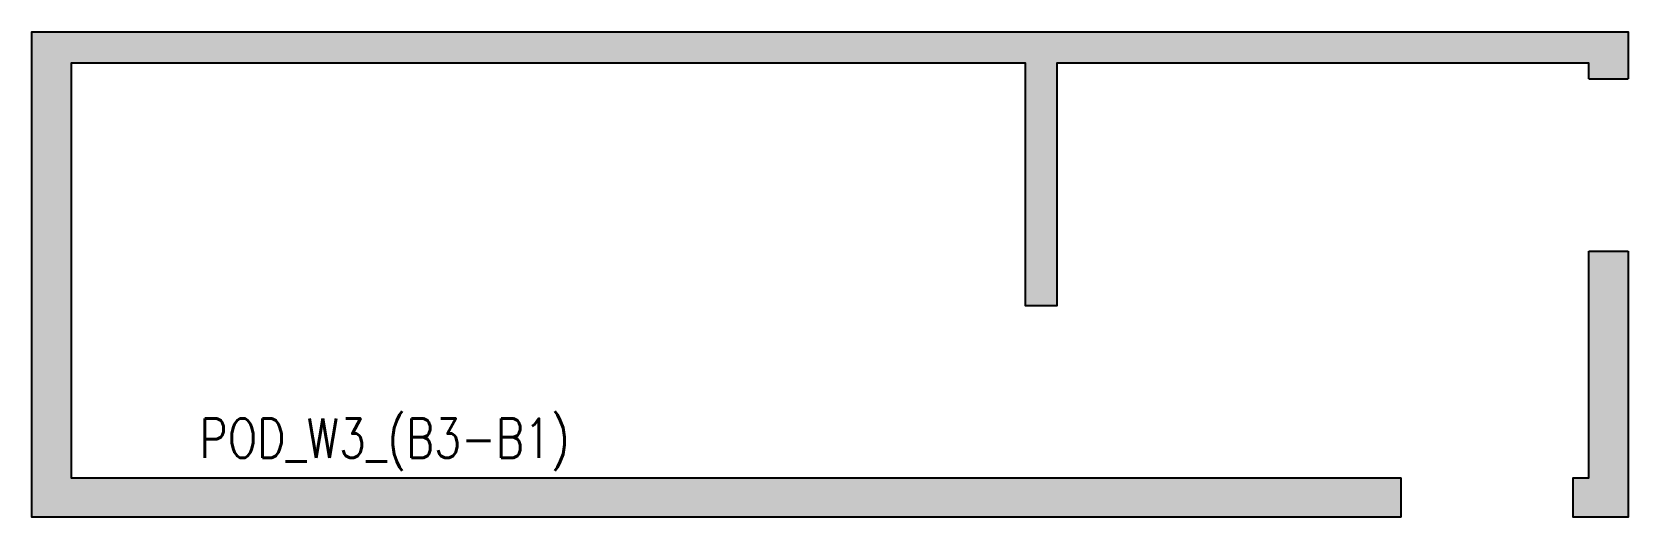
# Model space of a CAD drawing. Header units: millimetres. Extents: x 154850 to 165050, y 78400 to 81500.
import ezdxf

# ---------------------------------------------------------------- set-up
doc = ezdxf.new("R2010")
doc.units = ezdxf.units.MM
doc.header["$MEASUREMENT"] = 0
doc.layers.add('NDC_S_HATCH COLUMN AND WALL', color=251, linetype='Continuous', lineweight=13)
doc.layers.add('NDC_S_WALL', color=6, linetype='Continuous', lineweight=25)
doc.styles.add('NDC_BAR 2', font='romans.shx', dxfattribs={"width": 0.8})

msp = doc.modelspace()

# ---------------------------------------------------------------- hatches: boundary and pattern name
at = {"layer": 'NDC_S_HATCH COLUMN AND WALL'}
h = msp.add_hatch(color=256, dxfattribs=at)
h.dxf.hatch_style = 1
h.paths.add_polyline_path([(164800, 81200), (165050, 81200), (165050, 81500), (154850, 81500), (154850, 78400), (163600, 78400), (163600, 78650), (155100, 78650), (155100, 81300), (161200, 81300), (161200, 79750), (161400, 79750), (161400, 81300), (164800, 81300)])
h.paths.add_polyline_path([(165050, 80100), (164800, 80100), (164800, 78650), (164700, 78650), (164700, 78400), (164800, 78400), (165050, 78400)])

# ---------------------------------------------------------------- linework, layer by layer
at = {"layer": 'NDC_S_WALL', "ltscale": 10}
for p, q in [((164800, 81200), (165050, 81200)), ((164800, 80100), (165050, 80100))]:
    msp.add_line(p, q, dxfattribs=at)
at = {"layer": 'NDC_S_WALL'}
msp.add_line((163600, 78400), (163600, 78650), dxfattribs=at)
at = {"layer": 'NDC_S_WALL', "ltscale": 10}
for points in [[(163600, 78400), (154850, 78400), (154850, 81500), (165050, 81500), (165050, 81200)], [(164800, 81200), (164800, 81300), (161400, 81300), (161400, 79750), (161200, 79750), (161200, 81300), (155100, 81300), (155100, 78650), (163600, 78650)], [(165050, 80100), (165050, 78400), (164800, 78400), (164700, 78400), (164700, 78650), (164800, 78650), (164800, 80100)]]:
    msp.add_lwpolyline(points, dxfattribs=at)

# ---------------------------------------------------------------- texts
at = {"layer": 'Defpoints', "style": 'NDC_BAR 2', "width": 0.8}
msp.add_text('POD_W3_(B3-B1)', height=250, dxfattribs=at).set_placement((155921, 78779))

doc.saveas('drawing.dxf')
